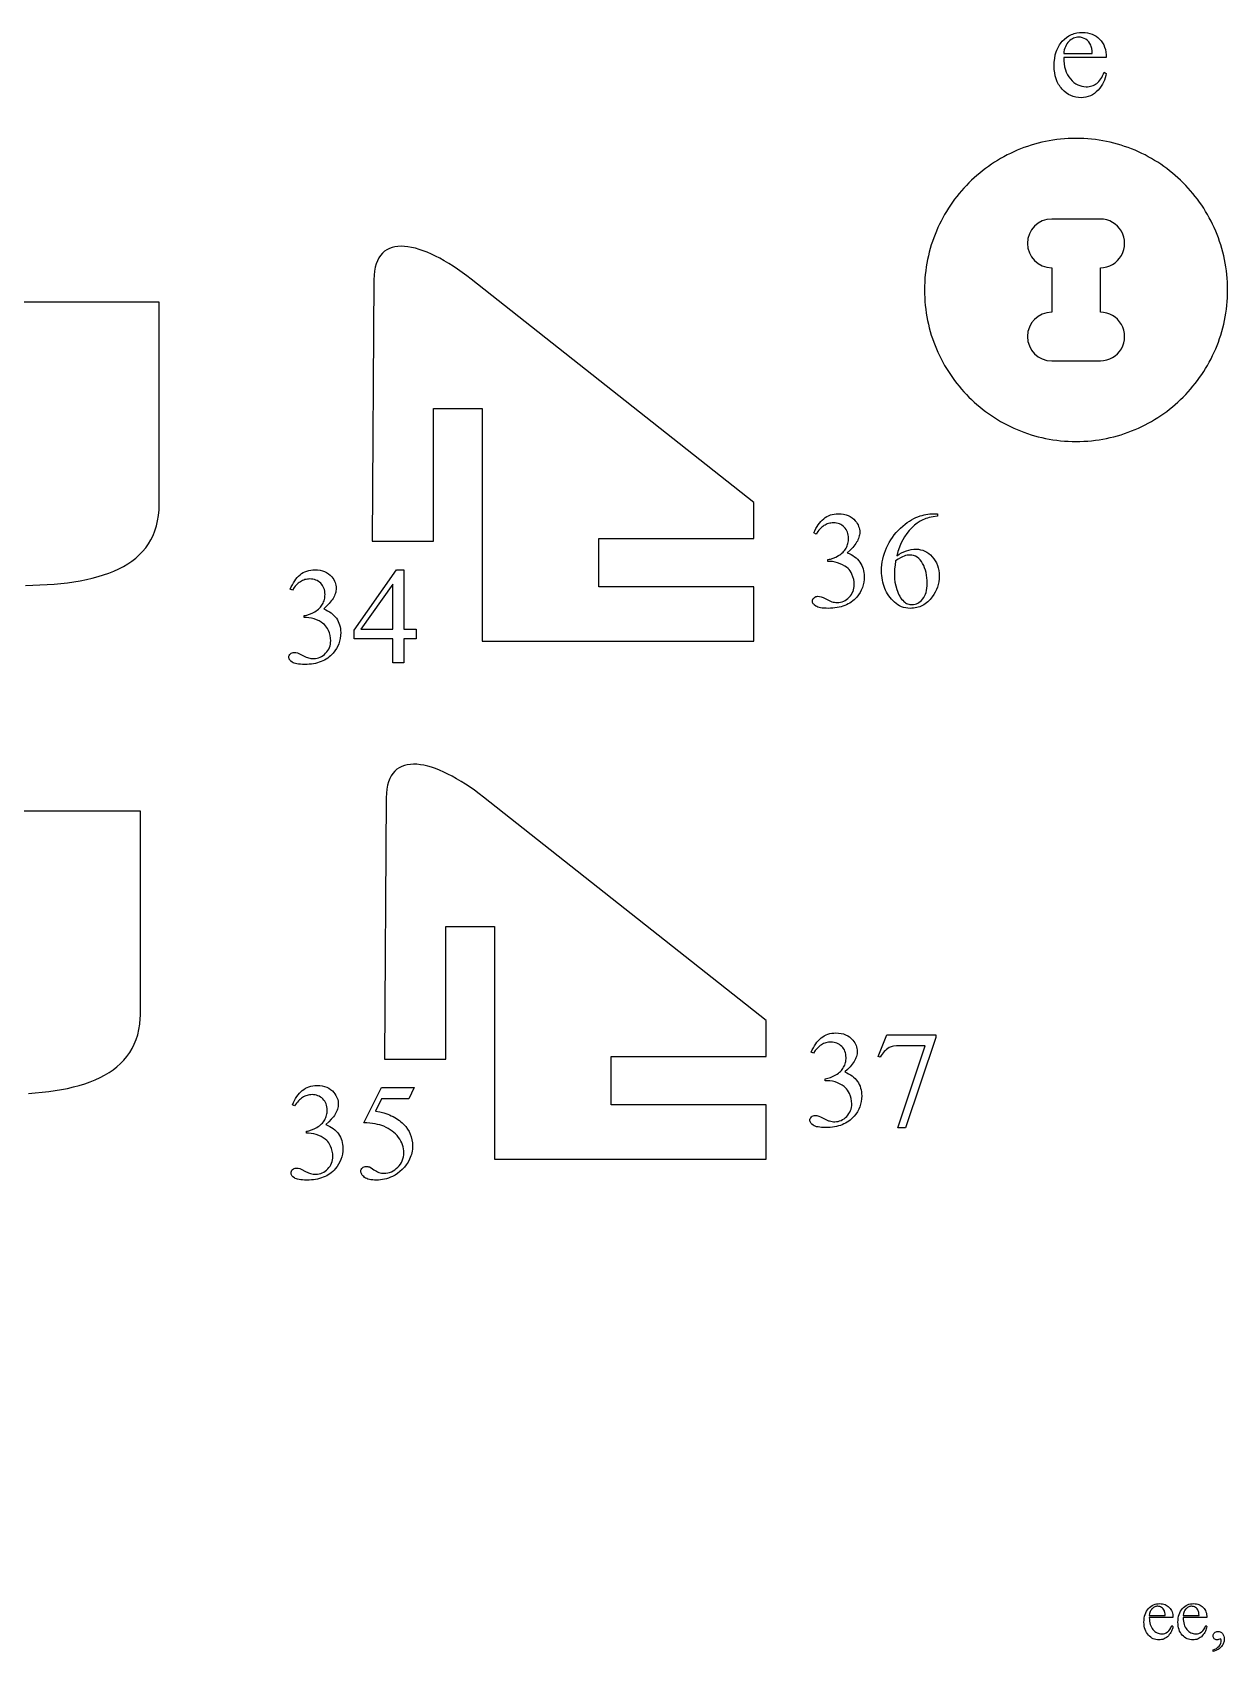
# Model space of a CAD drawing. Extents: x -27 to 581, y 232 to 579.
# Drawn here: x 291.4 to 367, y 477.1 to 579.5 of the extents above; entities that cross this region are included whole.
import ezdxf

# ---------------------------------------------------------------- set-up
doc = ezdxf.new("R2010")
doc.units = 0
doc.header["$MEASUREMENT"] = 0
doc.layers.get('0').update_dxf_attribs({"linetype": 'CONTINUOUS'})

msp = doc.modelspace()

# ---------------------------------------------------------------- linework, layer by layer
at = {"color": 5, "ltscale": 0.076801}
for p, q in [((358.940796, 567.690369), (355.868774, 567.690369)), ((355.868774, 558.730347), (358.940796, 558.730347))]:
    msp.add_line(p, q, dxfattribs=at)
at = {"color": 5, "ltscale": 0.070399}
for p, q in [((355.868774, 564.618347), (355.868774, 561.802368)), ((358.940796, 561.802368), (358.940796, 564.618347))]:
    msp.add_line(p, q, dxfattribs=at)
at = {"color": 1, "ltscale": 0.390997}
for p, q in [((299.458252, 562.433899), (283.81839, 562.43866)), ((298.273926, 530.274475), (282.634064, 530.279236))]:
    msp.add_line(p, q, dxfattribs=at)
at = {"color": 1, "ltscale": 0.318568}
msp.add_line((299.458252, 549.691162), (299.458252, 562.433899), dxfattribs=at)
at = {"color": 1, "ltscale": 0.004725}
msp.add_line((299.455444, 549.502197), (299.458252, 549.691162), dxfattribs=at)
at = {"color": 1, "ltscale": 0.008294}
msp.add_line((299.283386, 548.298828), (299.359161, 548.621826), dxfattribs=at)
at = {"color": 1, "ltscale": 0.008597}
for p, q in [((299.359161, 548.621826), (299.41391, 548.961304)), ((298.174835, 516.462341), (298.229584, 516.801819))]:
    msp.add_line(p, q, dxfattribs=at)
at = {"color": 1, "ltscale": 0.008947}
for p, q in [((299.41391, 548.961304), (299.447083, 549.317627)), ((298.229584, 516.801819), (298.262756, 517.158142))]:
    msp.add_line(p, q, dxfattribs=at)
at = {"color": 1, "ltscale": 0.004619}
msp.add_line((299.447083, 549.317627), (299.455444, 549.502197), dxfattribs=at)
at = {"color": 1, "ltscale": 0.007683}
for p, q in [((298.934265, 547.425537), (299.070435, 547.70105)), ((297.749939, 515.266113), (297.886108, 515.541626))]:
    msp.add_line(p, q, dxfattribs=at)
at = {"color": 1, "ltscale": 0.007837}
for p, q in [((299.070435, 547.70105), (299.186981, 547.992065)), ((297.886108, 515.541626), (298.002655, 515.832642))]:
    msp.add_line(p, q, dxfattribs=at)
at = {"color": 1, "ltscale": 0.008039}
for p, q in [((299.186981, 547.992065), (299.283386, 548.298828)), ((298.002655, 515.832642), (298.09903, 516.139404))]:
    msp.add_line(p, q, dxfattribs=at)
at = {"color": 1, "ltscale": 0.007553}
for p, q in [((298.202484, 546.471069), (298.412537, 546.688232)), ((297.018158, 514.311646), (297.22821, 514.528809))]:
    msp.add_line(p, q, dxfattribs=at)
at = {"color": 1, "ltscale": 0.00752}
msp.add_line((298.412537, 546.688232), (298.604858, 546.919495), dxfattribs=at)
at = {"color": 1, "ltscale": 0.007527}
for p, q in [((298.604858, 546.919495), (298.7789, 547.165161)), ((297.420502, 514.760071), (297.594574, 515.005737))]:
    msp.add_line(p, q, dxfattribs=at)
at = {"color": 1, "ltscale": 0.00758}
for p, q in [((298.7789, 547.165161), (298.934265, 547.425537)), ((297.594574, 515.005737), (297.749939, 515.266113))]:
    msp.add_line(p, q, dxfattribs=at)
at = {"color": 1, "ltscale": 0.008431}
for p, q in [((296.595612, 545.443359), (296.902313, 545.583618)), ((295.411285, 513.283936), (295.717987, 513.424194))]:
    msp.add_line(p, q, dxfattribs=at)
at = {"color": 1, "ltscale": 0.008227}
for p, q in [((296.902313, 545.583618), (297.194092, 545.73584)), ((295.717987, 513.424194), (296.009766, 513.576355))]:
    msp.add_line(p, q, dxfattribs=at)
at = {"color": 1, "ltscale": 0.00804}
for p, q in [((297.194092, 545.73584), (297.470459, 545.900269)), ((296.009766, 513.576355), (296.286133, 513.740845))]:
    msp.add_line(p, q, dxfattribs=at)
at = {"color": 1, "ltscale": 0.007876}
msp.add_line((297.470459, 545.900269), (297.730957, 546.077454), dxfattribs=at)
at = {"color": 1, "ltscale": 0.007737}
for p, q in [((297.730957, 546.077454), (297.975128, 546.267578)), ((296.546631, 513.917969), (296.790802, 514.108154))]:
    msp.add_line(p, q, dxfattribs=at)
at = {"color": 1, "ltscale": 0.007628}
for p, q in [((297.975128, 546.267578), (298.202484, 546.471069)), ((296.790802, 514.108154), (297.018158, 514.311646))]:
    msp.add_line(p, q, dxfattribs=at)
at = {"color": 1, "ltscale": 0.011652}
msp.add_line((290.999725, 544.537476), (291.465698, 544.547363), dxfattribs=at)
at = {"color": 1, "ltscale": 0.011449}
msp.add_line((291.465698, 544.547363), (291.92334, 544.56427), dxfattribs=at)
at = {"color": 1, "ltscale": 0.011239}
msp.add_line((291.92334, 544.56427), (292.372253, 544.588623), dxfattribs=at)
at = {"color": 1, "ltscale": 0.01102}
for p, q in [((292.372253, 544.588623), (292.81189, 544.620605)), ((291.187927, 512.429138), (291.627563, 512.461182))]:
    msp.add_line(p, q, dxfattribs=at)
at = {"color": 1, "ltscale": 0.010795}
msp.add_line((292.81189, 544.620605), (293.241821, 544.660767), dxfattribs=at)
at = {"color": 1, "ltscale": 0.010563}
for p, q in [((293.241821, 544.660767), (293.66153, 544.70929)), ((292.057465, 512.501282), (292.477203, 512.549805))]:
    msp.add_line(p, q, dxfattribs=at)
at = {"color": 1, "ltscale": 0.010326}
msp.add_line((293.66153, 544.70929), (294.070587, 544.766602), dxfattribs=at)
at = {"color": 1, "ltscale": 0.010086}
for p, q in [((294.070587, 544.766602), (294.468506, 544.833069)), ((292.886261, 512.607178), (293.28418, 512.673645))]:
    msp.add_line(p, q, dxfattribs=at)
at = {"color": 1, "ltscale": 0.009843}
for p, q in [((294.468506, 544.833069), (294.854828, 544.909058)), ((293.28418, 512.673645), (293.670502, 512.749573))]:
    msp.add_line(p, q, dxfattribs=at)
at = {"color": 1, "ltscale": 0.009598}
for p, q in [((294.854828, 544.909058), (295.229034, 544.994812)), ((293.670502, 512.749573), (294.044708, 512.835388))]:
    msp.add_line(p, q, dxfattribs=at)
at = {"color": 1, "ltscale": 0.009355}
msp.add_line((295.229034, 544.994812), (295.590698, 545.09082), dxfattribs=at)
at = {"color": 1, "ltscale": 0.009113}
for p, q in [((295.590698, 545.09082), (295.939331, 545.197266)), ((294.406372, 512.931335), (294.755005, 513.037842))]:
    msp.add_line(p, q, dxfattribs=at)
at = {"color": 1, "ltscale": 0.008878}
msp.add_line((295.939331, 545.197266), (296.274475, 545.314697), dxfattribs=at)
at = {"color": 1, "ltscale": 0.008649}
msp.add_line((296.274475, 545.314697), (296.595612, 545.443359), dxfattribs=at)
at = {"color": 1, "ltscale": 0.31857}
msp.add_line((298.273926, 517.531677), (298.273926, 530.274475), dxfattribs=at)
at = {"color": 1, "ltscale": 0.004621}
msp.add_line((298.262756, 517.158142), (298.271118, 517.342773), dxfattribs=at)
at = {"color": 1, "ltscale": 0.004723}
msp.add_line((298.271118, 517.342773), (298.273926, 517.531677), dxfattribs=at)
at = {"color": 1, "ltscale": 0.008293}
msp.add_line((298.09903, 516.139404), (298.174835, 516.462341), dxfattribs=at)
at = {"color": 1, "ltscale": 0.007875}
msp.add_line((296.286133, 513.740845), (296.546631, 513.917969), dxfattribs=at)
at = {"color": 1, "ltscale": 0.007519}
msp.add_line((297.22821, 514.528809), (297.420502, 514.760071), dxfattribs=at)
at = {"color": 1, "ltscale": 0.009354}
msp.add_line((294.044708, 512.835388), (294.406372, 512.931335), dxfattribs=at)
at = {"color": 1, "ltscale": 0.008877}
msp.add_line((294.755005, 513.037842), (295.090118, 513.155273), dxfattribs=at)
at = {"color": 1, "ltscale": 0.00865}
msp.add_line((295.090118, 513.155273), (295.411285, 513.283936), dxfattribs=at)
at = {"color": 1, "ltscale": 0.010794}
msp.add_line((291.627563, 512.461182), (292.057465, 512.501282), dxfattribs=at)
at = {"color": 1, "ltscale": 0.010327}
msp.add_line((292.477203, 512.549805), (292.886261, 512.607178), dxfattribs=at)
at = {"color": 18}
for points in [[(356.626038, 577.905762), (356.631683, 577.694946), (356.650726, 577.49585), (356.683167, 577.308411), (356.729034, 577.13269), (356.7883, 576.968567), (356.860992, 576.816162), (356.947083, 576.675476), (357.04657, 576.546448), (357.15509, 576.430969), (357.26825, 576.330872), (357.386047, 576.246216), (357.508514, 576.17688), (357.63562, 576.123047), (357.767365, 576.084534), (357.903748, 576.061401), (358.0448, 576.053711), (358.138824, 576.057007), (358.229706, 576.066895), (358.317474, 576.083252), (358.40213, 576.106262), (358.483673, 576.135864), (358.562103, 576.171997), (358.63739, 576.214722), (358.709564, 576.263977), (358.778778, 576.321228), (358.845093, 576.387817), (358.9086, 576.463806), (358.969208, 576.549133), (359.027008, 576.643799), (359.081909, 576.747803), (359.134003, 576.861206), (359.183197, 576.984009), (359.31488, 576.899048), (359.287262, 576.755188), (359.249054, 576.614563), (359.200195, 576.477173), (359.140717, 576.343079), (359.070648, 576.21228), (358.989929, 576.084656), (358.89859, 575.960327), (358.796661, 575.839233), (358.686005, 575.727173), (358.568604, 575.630127), (358.444427, 575.547974), (358.313477, 575.480835), (358.175751, 575.428528), (358.03125, 575.391174), (357.880005, 575.368774), (357.721954, 575.361328), (357.549896, 575.369873), (357.384125, 575.395447), (357.22467, 575.43811), (357.071533, 575.497803), (356.924683, 575.574585), (356.784119, 575.668335), (356.649902, 575.779236), (356.521973, 575.907166), (356.461517, 575.976868), (356.404968, 576.0495), (356.352356, 576.125061), (356.303589, 576.203613), (356.258759, 576.285034), (356.217804, 576.369385), (356.147614, 576.546997), (356.093048, 576.736328), (356.054047, 576.937378), (356.03064, 577.150208), (356.022858, 577.374756), (356.030853, 577.617432), (356.05484, 577.846436), (356.094818, 578.061646), (356.150818, 578.263062), (356.184814, 578.358704), (356.222778, 578.450806), (356.264771, 578.539551), (356.31076, 578.624817), (356.360748, 578.706665), (356.414734, 578.785095), (356.472717, 578.860046), (356.534698, 578.93158), (356.666748, 579.0625), (356.806976, 579.175964), (356.955322, 579.271973), (357.032593, 579.313477), (357.111877, 579.350525), (357.193207, 579.38324), (357.276581, 579.411621), (357.449432, 579.455261), (357.630463, 579.481445), (357.819672, 579.490173), (357.979553, 579.483459), (358.132141, 579.463257), (358.277435, 579.429565), (358.415405, 579.382385), (358.546112, 579.321777), (358.669495, 579.247681), (358.785583, 579.160095), (358.894348, 579.059021), (358.99292, 578.946716), (359.078339, 578.825256), (359.150604, 578.694763), (359.209747, 578.555115), (359.255737, 578.406433), (359.288605, 578.248657), (359.308319, 578.081726), (359.31488, 577.905762)], [(356.626038, 578.1521), (358.427094, 578.1521), (358.413544, 578.325195), (358.394165, 578.470703), (358.368958, 578.588623), (358.337891, 578.678833), (358.27829, 578.791382), (358.205688, 578.891235), (358.120056, 578.978333), (358.021423, 579.052673), (357.9151, 579.112122), (357.806396, 579.154602), (357.695282, 579.180054), (357.581787, 579.188599), (357.494812, 579.184326), (357.410156, 579.171448), (357.32782, 579.150024), (357.247803, 579.120117), (357.170105, 579.081543), (357.094757, 579.034485), (357.021698, 578.978821), (356.950989, 578.914612), (356.88504, 578.842773), (356.826355, 578.764221), (356.774872, 578.678955), (356.730621, 578.586975), (356.693634, 578.488342), (356.663879, 578.382935), (356.641327, 578.270874)], [(340.832489, 547.852417), (340.896118, 547.993774), (340.963776, 548.126831), (341.035492, 548.251587), (341.111267, 548.368042), (341.191071, 548.476196), (341.274933, 548.57605), (341.362854, 548.667603), (341.454803, 548.750854), (341.551666, 548.825012), (341.654297, 548.889282), (341.762726, 548.943726), (341.876923, 548.988159), (341.996887, 549.022827), (342.12262, 549.047546), (342.25415, 549.062378), (342.391449, 549.067322), (342.559479, 549.060303), (342.717438, 549.039185), (342.865326, 549.004028), (343.003113, 548.954712), (343.130829, 548.891418), (343.248413, 548.814026), (343.355957, 548.722595), (343.453369, 548.617065), (343.519104, 548.53241), (343.57605, 548.44635), (343.624207, 548.358765), (343.663635, 548.269775), (343.694305, 548.179321), (343.716217, 548.087402), (343.72934, 547.994019), (343.733734, 547.89917), (343.730652, 547.820435), (343.721405, 547.741333), (343.705963, 547.661926), (343.684357, 547.582153), (343.656586, 547.502075), (343.62262, 547.421692), (343.58252, 547.340942), (343.536224, 547.259888), (343.483734, 547.178467), (343.42511, 547.096741), (343.289307, 546.932251), (343.128815, 546.766479), (342.943634, 546.599365), (343.072327, 546.544556), (343.192932, 546.484131), (343.30545, 546.418152), (343.409851, 546.346619), (343.506134, 546.26947), (343.59436, 546.186768), (343.674469, 546.098511), (343.74649, 546.004639), (343.810181, 545.905884), (343.865417, 545.802856), (343.91214, 545.695618), (343.950378, 545.584106), (343.980103, 545.468384), (344.001343, 545.348389), (344.014099, 545.224121), (344.018341, 545.095642), (344.010895, 544.911865), (343.988617, 544.734314), (343.951447, 544.562988), (343.899384, 544.397949), (343.832489, 544.239136), (343.750732, 544.086548), (343.654083, 543.940186), (343.542572, 543.800049), (343.462891, 543.713623), (343.378845, 543.632813), (343.290466, 543.557495), (343.197723, 543.487854), (343.100647, 543.423706), (342.999207, 543.365173), (342.893433, 543.312256), (342.783295, 543.264832), (342.668823, 543.223022), (342.549988, 543.186768), (342.426819, 543.156128), (342.299316, 543.131042), (342.16745, 543.111511), (342.03125, 543.097595), (341.890686, 543.089233), (341.745758, 543.086426), (341.606079, 543.088684), (341.478027, 543.095459), (341.361572, 543.10675), (341.256744, 543.122559), (341.163513, 543.142822), (341.081909, 543.167664), (341.011932, 543.197021), (340.953552, 543.230835), (340.861572, 543.304382), (340.825439, 543.342163), (340.795868, 543.380615), (340.772858, 543.419678), (340.756439, 543.459412), (340.746582, 543.499878), (340.743286, 543.540955), (340.749542, 543.600708), (340.76825, 543.656677), (340.799438, 543.708984), (340.843109, 543.757568), (340.895538, 543.798462), (340.953033, 543.827637), (341.015564, 543.845215), (341.08313, 543.851013), (341.190369, 543.842529), (341.299744, 543.817017), (341.417633, 543.7677), (341.626831, 543.661987), (341.842407, 543.555298), (341.920715, 543.522217), (341.979401, 543.502686), (342.059296, 543.4823), (342.141876, 543.467651), (342.227112, 543.458923), (342.314972, 543.455994), (342.421539, 543.461243), (342.524567, 543.476929), (342.624115, 543.503174), (342.720093, 543.539856), (342.812592, 543.587036), (342.901581, 543.644775), (342.98703, 543.712891), (343.06897, 543.791565), (343.144135, 543.87738), (343.209259, 543.967041), (343.264374, 544.060547), (343.309479, 544.157959), (343.344574, 544.259155), (343.369629, 544.364197), (343.384644, 544.473145), (343.389679, 544.585876), (343.380371, 544.752625), (343.352509, 544.917236), (343.30603, 545.079712), (343.240997, 545.240051), (343.184448, 545.351807), (343.125244, 545.449219), (343.063385, 545.532349), (342.998871, 545.601135), (342.899048, 545.684082), (342.782227, 545.763062), (342.648438, 545.838074), (342.49762, 545.909058), (342.337555, 545.969482), (342.175873, 546.012634), (342.012573, 546.038513), (341.847717, 546.047119), (341.711792, 546.047119), (341.711792, 546.174561), (341.795715, 546.187622), (341.8797, 546.205627), (342.047882, 546.256348), (342.216339, 546.32666), (342.385071, 546.416687), (342.466614, 546.467896), (342.542358, 546.521545), (342.612366, 546.577759), (342.676575, 546.636536), (342.735016, 546.697754), (342.787659, 546.761536), (342.834564, 546.827881), (342.875671, 546.896667), (342.91153, 546.967651), (342.942596, 547.040283), (342.968872, 547.114746), (342.990387, 547.190857), (343.007111, 547.268677), (343.019043, 547.348267), (343.026215, 547.429565), (343.028595, 547.512634), (343.024323, 547.619385), (343.011475, 547.720886), (342.990082, 547.817139), (342.960114, 547.908203), (342.92157, 547.993958), (342.874481, 548.074524), (342.818848, 548.149841), (342.754608, 548.219849), (342.684021, 548.283081), (342.609253, 548.337891), (342.530304, 548.384277), (342.447174, 548.42218), (342.359863, 548.45166), (342.268372, 548.472778), (342.172699, 548.485413), (342.072845, 548.489624), (341.991394, 548.486877), (341.911621, 548.478577), (341.833557, 548.464844), (341.757172, 548.445557), (341.682495, 548.420776), (341.609497, 548.390442), (341.538208, 548.354614), (341.468597, 548.313354), (341.400696, 548.266479), (341.334473, 548.214172), (341.269928, 548.156311), (341.207092, 548.092957), (341.145966, 548.024109), (341.086487, 547.949707), (340.972687, 547.784485)], [(348.639923, 549.067322), (348.639923, 548.910156), (348.372467, 548.875488), (348.130737, 548.826782), (348.019531, 548.797119), (347.914764, 548.763977), (347.816437, 548.727295), (347.724518, 548.687134), (347.635986, 548.642456), (347.547729, 548.592224), (347.371979, 548.475281), (347.197266, 548.336304), (347.023651, 548.175293), (346.857971, 547.998291), (346.707184, 547.811523), (346.571259, 547.61499), (346.450195, 547.408569), (346.341217, 547.187256), (346.241516, 546.946045), (346.151123, 546.684937), (346.070007, 546.403931), (346.222992, 546.502502), (346.376129, 546.587952), (346.529388, 546.660217), (346.68277, 546.71936), (346.836273, 546.76532), (346.989929, 546.798218), (347.143707, 546.817871), (347.297638, 546.824463), (347.44278, 546.817017), (347.583038, 546.794739), (347.718353, 546.757568), (347.848785, 546.705566), (347.974274, 546.638672), (348.094879, 546.556885), (348.210571, 546.460205), (348.32135, 546.348755), (348.422882, 546.225525), (348.510895, 546.093872), (348.585358, 545.953674), (348.646301, 545.804993), (348.693695, 545.647827), (348.727539, 545.482178), (348.747864, 545.307983), (348.754608, 545.125366), (348.747772, 544.946838), (348.727264, 544.772278), (348.693085, 544.601685), (348.645233, 544.43512), (348.58371, 544.272461), (348.508514, 544.113892), (348.419647, 543.959229), (348.317108, 543.808533), (348.249939, 543.721069), (348.180115, 543.639282), (348.107635, 543.56311), (348.032501, 543.492615), (347.954712, 543.427734), (347.874268, 543.36853), (347.791168, 543.314941), (347.705414, 543.266968), (347.617004, 543.224609), (347.52594, 543.187988), (347.43222, 543.156982), (347.335846, 543.131592), (347.236847, 543.111816), (347.135162, 543.097717), (347.030823, 543.089233), (346.923828, 543.086426), (346.778992, 543.092529), (346.63974, 543.11084), (346.506073, 543.141357), (346.377991, 543.184143), (346.255463, 543.239075), (346.138519, 543.306274), (346.02713, 543.38562), (345.921356, 543.477234), (345.823608, 543.574036), (345.732178, 543.674316), (345.647064, 543.778198), (345.568237, 543.885559), (345.495728, 543.996399), (345.429535, 544.11084), (345.369629, 544.228699), (345.31604, 544.350159), (345.268738, 544.475098), (345.227753, 544.603516), (345.193085, 544.735535), (345.164703, 544.871033), (345.142639, 545.01001), (345.126862, 545.152588), (345.117432, 545.298645), (345.114258, 545.448181), (345.11911, 545.640259), (345.133636, 545.829956), (345.157867, 546.017273), (345.191803, 546.202148), (345.235382, 546.384705), (345.288696, 546.564819), (345.351685, 546.742554), (345.424347, 546.917908), (345.506012, 547.0896), (345.595978, 547.256409), (345.694244, 547.418335), (345.800812, 547.575256), (345.91568, 547.727295), (346.038818, 547.874512), (346.170258, 548.016724), (346.310028, 548.154053), (346.453156, 548.283386), (346.594757, 548.401733), (346.734833, 548.509033), (346.873383, 548.605347), (347.010406, 548.690674), (347.145905, 548.764893), (347.279877, 548.828186), (347.412323, 548.880371), (347.542877, 548.924194), (347.671173, 548.962158), (347.797211, 548.994324), (347.92099, 549.020569), (348.042511, 549.041016), (348.161774, 549.055664), (348.278809, 549.064392), (348.393555, 549.067322)], [(307.742371, 544.307129), (307.805969, 544.448486), (307.873657, 544.581482), (307.945374, 544.706238), (308.021118, 544.822693), (308.100952, 544.930847), (308.184784, 545.030701), (308.272705, 545.122253), (308.364655, 545.205505), (308.461548, 545.279663), (308.564178, 545.343994), (308.672607, 545.398376), (308.786804, 545.442871), (308.906769, 545.477478), (309.032501, 545.502197), (309.164001, 545.517029), (309.3013, 545.521973), (309.46936, 545.514954), (309.627319, 545.493835), (309.775208, 545.458679), (309.912994, 545.409424), (310.04068, 545.346069), (310.158295, 545.268677), (310.265808, 545.177246), (310.363251, 545.071716), (310.428955, 544.987061), (310.485901, 544.901001), (310.534088, 544.813477), (310.573517, 544.724487), (310.604187, 544.633972), (310.626068, 544.542053), (310.639221, 544.448669), (310.643616, 544.353821), (310.640503, 544.275085), (310.631256, 544.196045), (310.615814, 544.116577), (310.594238, 544.036865), (310.566437, 543.956787), (310.532501, 543.876343), (310.492371, 543.795654), (310.446075, 543.714539), (310.393616, 543.633179), (310.334961, 543.551392), (310.199188, 543.386963), (310.038696, 543.22113), (309.853516, 543.054016), (309.982208, 542.999207), (310.102814, 542.938782), (310.215302, 542.872803), (310.319702, 542.80127), (310.416016, 542.724121), (310.504211, 542.641479), (310.58432, 542.553162), (310.656342, 542.459351), (310.720062, 542.360596), (310.775299, 542.257568), (310.822021, 542.150269), (310.860229, 542.038818), (310.889984, 541.923035), (310.911224, 541.80304), (310.92395, 541.678772), (310.928192, 541.550293), (310.920776, 541.366516), (310.898468, 541.188965), (310.861298, 541.0177), (310.809265, 540.8526), (310.742371, 540.693787), (310.660583, 540.541199), (310.563965, 540.394836), (310.452454, 540.254761), (310.372772, 540.168335), (310.288727, 540.087463), (310.200317, 540.012207), (310.107574, 539.942505), (310.010498, 539.878418), (309.909058, 539.819824), (309.803284, 539.766907), (309.693176, 539.719482), (309.578674, 539.677673), (309.459869, 539.641479), (309.3367, 539.610779), (309.209167, 539.585693), (309.077301, 539.566162), (308.941101, 539.552246), (308.800537, 539.543884), (308.65564, 539.541077), (308.515961, 539.543335), (308.387909, 539.55011), (308.271454, 539.561401), (308.166626, 539.577209), (308.073395, 539.597534), (307.991791, 539.622314), (307.921814, 539.651672), (307.863434, 539.685547), (307.771423, 539.759033), (307.735291, 539.796814), (307.705719, 539.835266), (307.682739, 539.874329), (307.66629, 539.914124), (307.656433, 539.954529), (307.653168, 539.995605), (307.659393, 540.055359), (307.678131, 540.111328), (307.70932, 540.163696), (307.752991, 540.21228), (307.80542, 540.253113), (307.862885, 540.282349), (307.925415, 540.299866), (307.992981, 540.305664), (308.10025, 540.29718), (308.209625, 540.271729), (308.327484, 540.222351), (308.536713, 540.116699), (308.752289, 540.009949), (308.830597, 539.976929), (308.889282, 539.957397), (308.969177, 539.936951), (309.051758, 539.922363), (309.136963, 539.913574), (309.224854, 539.910645), (309.33139, 539.915894), (309.434448, 539.931641), (309.533966, 539.957825), (309.629974, 539.994568), (309.722473, 540.041748), (309.811432, 540.099426), (309.896881, 540.167603), (309.978821, 540.246216), (310.053986, 540.332031), (310.119141, 540.421753), (310.174255, 540.515259), (310.21936, 540.61261), (310.254425, 540.713806), (310.27948, 540.818848), (310.294525, 540.927795), (310.29953, 541.040527), (310.290253, 541.207275), (310.26236, 541.371887), (310.215912, 541.534363), (310.150848, 541.694702), (310.094299, 541.806519), (310.035095, 541.903931), (309.973236, 541.987061), (309.908722, 542.055786), (309.808899, 542.138733), (309.692108, 542.217712), (309.558289, 542.292725), (309.407501, 542.36377), (309.247406, 542.424133), (309.085724, 542.467285), (308.922455, 542.493164), (308.757599, 542.501831), (308.621643, 542.501831), (308.621643, 542.629272), (308.705597, 542.642334), (308.789581, 542.660278), (308.957764, 542.710999), (309.126221, 542.781372), (309.294922, 542.871338), (309.376465, 542.922546), (309.45224, 542.976196), (309.522217, 543.032471), (309.586426, 543.091187), (309.644867, 543.152466), (309.69754, 543.216248), (309.744446, 543.282532), (309.785553, 543.351379), (309.821381, 543.422302), (309.852448, 543.494995), (309.878723, 543.569397), (309.900238, 543.645508), (309.916962, 543.723389), (309.928925, 543.802979), (309.936096, 543.884277), (309.938477, 543.967285), (309.934204, 544.074036), (309.921356, 544.175537), (309.899933, 544.271851), (309.869965, 544.362854), (309.831451, 544.448669), (309.784363, 544.529175), (309.728699, 544.604492), (309.66449, 544.674561), (309.593903, 544.737793), (309.519135, 544.792542), (309.440186, 544.838928), (309.357056, 544.876831), (309.269745, 544.906372), (309.178253, 544.927429), (309.082581, 544.940063), (308.982727, 544.944275), (308.901276, 544.941528), (308.821503, 544.933228), (308.743439, 544.919495), (308.667053, 544.900208), (308.592377, 544.875427), (308.519379, 544.845093), (308.44809, 544.809326), (308.378479, 544.768005), (308.310547, 544.721191), (308.244324, 544.668823), (308.17981, 544.610962), (308.116974, 544.547607), (308.055817, 544.47876), (307.996368, 544.404419), (307.882538, 544.239136)], [(315.698486, 541.766968), (315.698486, 541.163757), (314.925385, 541.163757), (314.925385, 539.643066), (314.224487, 539.643066), (314.224487, 541.163757), (311.786255, 541.163757), (311.786255, 541.707458), (314.45813, 545.521973), (314.925385, 545.521973), (314.925385, 541.766968)], [(345.997803, 546.093872), (345.964355, 545.820923), (345.94046, 545.575623), (345.926117, 545.35791), (345.921356, 545.167847), (345.930756, 544.959595), (345.959045, 544.742554), (346.006165, 544.516724), (346.072144, 544.282166), (346.112122, 544.165771), (346.156708, 544.055603), (346.205841, 543.951538), (346.259583, 543.853699), (346.317871, 543.761963), (346.380768, 543.676453), (346.448242, 543.597107), (346.520294, 543.523926), (346.575897, 543.477173), (346.63443, 543.436584), (346.695892, 543.402283), (346.760284, 543.374207), (346.827576, 543.352356), (346.897797, 543.336792), (346.970947, 543.327393), (347.046997, 543.32428), (347.138184, 543.329712), (347.226868, 543.346069), (347.313141, 543.373291), (347.396912, 543.411377), (347.478271, 543.460327), (347.557129, 543.520264), (347.633575, 543.591003), (347.70755, 543.672607), (347.775726, 543.764343), (347.834839, 543.865356), (347.884857, 543.975708), (347.925781, 544.095276), (347.957581, 544.224182), (347.980316, 544.362366), (347.993958, 544.509827), (347.998505, 544.666626), (347.993988, 544.845154), (347.980469, 545.017578), (347.957886, 545.183899), (347.9263, 545.344116), (347.885681, 545.49823), (347.836029, 545.64624), (347.777374, 545.788147), (347.709656, 545.92395), (347.633667, 546.048401), (347.55011, 546.15625), (347.458984, 546.247498), (347.360291, 546.322144), (347.254028, 546.380249), (347.140198, 546.421753), (347.018799, 546.446655), (346.889832, 546.454956), (346.807678, 546.450684), (346.722595, 546.437927), (346.634583, 546.416687), (346.54364, 546.386963), (346.440247, 546.34314), (346.314789, 546.279663), (346.167328, 546.196594)], [(314.224487, 541.766968), (314.224487, 544.625732), (312.202545, 541.766968)], [(340.67276, 515.036316), (340.736389, 515.177612), (340.804047, 515.310669), (340.875763, 515.435425), (340.951508, 515.55188), (341.031342, 515.660034), (341.115204, 515.759888), (341.203094, 515.85144), (341.295044, 515.934692), (341.391937, 516.008911), (341.494568, 516.073181), (341.602997, 516.127563), (341.717194, 516.172058), (341.837158, 516.206665), (341.962891, 516.231384), (342.094391, 516.246216), (342.231689, 516.25116), (342.39975, 516.244141), (342.557709, 516.223022), (342.705597, 516.187866), (342.843384, 516.138611), (342.971069, 516.075317), (343.088684, 515.997925), (343.196198, 515.906433), (343.29364, 515.800903), (343.359344, 515.716309), (343.41629, 515.630188), (343.464478, 515.542664), (343.503906, 515.453674), (343.534576, 515.363159), (343.556488, 515.27124), (343.569611, 515.177856), (343.574005, 515.083008), (343.570923, 515.004272), (343.561646, 514.925171), (343.546234, 514.845764), (343.524628, 514.766052), (343.496826, 514.685974), (343.462891, 514.60553), (343.42276, 514.52478), (343.376465, 514.443726), (343.324005, 514.362305), (343.265381, 514.280579), (343.129578, 514.11615), (342.969086, 513.950317), (342.783905, 513.783203), (342.912598, 513.728394), (343.033203, 513.667969), (343.145691, 513.60199), (343.250092, 513.530457), (343.346405, 513.453369), (343.434601, 513.370667), (343.51474, 513.282349), (343.586731, 513.188538), (343.650452, 513.089722), (343.705688, 512.986755), (343.752411, 512.879517), (343.790619, 512.768005), (343.820374, 512.652222), (343.841614, 512.532227), (343.85434, 512.407959), (343.858612, 512.27948), (343.851166, 512.095703), (343.828857, 511.918152), (343.791687, 511.746857), (343.739655, 511.581787), (343.67276, 511.422974), (343.590973, 511.270386), (343.494354, 511.124023), (343.382843, 510.983917), (343.303162, 510.897491), (343.219116, 510.81665), (343.130707, 510.741394), (343.037964, 510.671692), (342.940887, 510.607605), (342.839447, 510.549042), (342.733673, 510.496094), (342.623566, 510.4487), (342.509094, 510.40686), (342.390259, 510.370636), (342.26709, 510.339966), (342.139557, 510.31488), (342.007721, 510.29538), (341.87149, 510.281433), (341.730927, 510.273071), (341.586029, 510.270294), (341.44635, 510.272552), (341.318298, 510.279297), (341.201843, 510.290588), (341.097015, 510.306396), (341.003784, 510.326721), (340.92218, 510.351532), (340.852203, 510.380859), (340.793823, 510.414703), (340.701843, 510.488251), (340.66568, 510.526001), (340.636108, 510.564453), (340.613129, 510.603546), (340.59671, 510.643311), (340.586853, 510.683716), (340.583557, 510.724792), (340.589783, 510.784546), (340.608521, 510.840546), (340.639709, 510.892853), (340.68338, 510.941437), (340.735809, 510.98233), (340.793274, 511.011536), (340.855804, 511.029053), (340.92337, 511.034882), (341.03064, 511.026398), (341.140015, 511.000916), (341.257904, 510.951538), (341.467102, 510.845856), (341.682678, 510.739136), (341.760986, 510.706085), (341.819672, 510.686584), (341.899567, 510.666138), (341.982147, 510.65152), (342.067352, 510.642761), (342.155243, 510.639832), (342.26181, 510.645081), (342.364838, 510.660828), (342.464355, 510.687042), (342.560364, 510.723755), (342.652863, 510.770935), (342.741821, 510.828613), (342.827271, 510.896759), (342.90921, 510.975403), (342.984375, 511.061249), (343.04953, 511.150909), (343.104645, 511.244415), (343.14975, 511.341797), (343.184814, 511.442993), (343.209869, 511.548065), (343.224915, 511.656982), (343.229919, 511.769745), (343.220642, 511.936462), (343.192749, 512.101074), (343.146301, 512.26355), (343.081268, 512.423889), (343.024719, 512.535706), (342.965515, 512.633118), (342.903656, 512.716187), (342.839142, 512.784973), (342.739319, 512.86792), (342.622498, 512.946899), (342.488678, 513.021912), (342.337891, 513.092957), (342.177795, 513.15332), (342.016113, 513.196472), (341.852844, 513.222351), (341.687988, 513.231018), (341.552063, 513.231018), (341.552063, 513.358398), (341.635986, 513.371521), (341.719971, 513.389465), (341.888153, 513.440186), (342.05661, 513.510559), (342.225311, 513.600586), (342.306854, 513.651733), (342.382629, 513.705444), (342.452606, 513.761658), (342.516815, 513.820374), (342.575256, 513.881653), (342.62793, 513.945435), (342.674835, 514.011719), (342.715942, 514.080566), (342.75177, 514.151489), (342.782837, 514.224182), (342.809143, 514.298584), (342.830627, 514.374695), (342.847351, 514.452576), (342.859314, 514.532166), (342.866486, 514.613464), (342.868866, 514.696472), (342.864594, 514.803223), (342.851746, 514.904785), (342.830322, 515.001038), (342.800354, 515.092041), (342.761841, 515.177856), (342.714752, 515.258362), (342.659088, 515.333679), (342.594879, 515.403748), (342.524292, 515.46698), (342.449524, 515.521729), (342.370575, 515.568115), (342.287445, 515.606018), (342.200134, 515.635559), (342.108643, 515.656616), (342.01297, 515.66925), (341.913116, 515.673462), (341.831665, 515.670715), (341.751892, 515.662476), (341.673828, 515.648682), (341.597443, 515.629395), (341.522766, 515.604614), (341.449768, 515.574341), (341.378479, 515.538513), (341.308868, 515.497192), (341.240936, 515.450378), (341.174713, 515.39801), (341.110199, 515.34021), (341.047363, 515.276855), (340.986206, 515.208008), (340.926758, 515.133606), (340.812927, 514.968323)], [(345.45578, 516.132202), (348.543915, 516.132202), (348.543915, 515.970825), (346.623901, 510.253296), (346.148163, 510.253296), (347.8685, 515.439819), (346.284088, 515.439819), (346.06134, 515.432678), (345.873108, 515.411194), (345.791931, 515.39502), (345.719391, 515.375305), (345.655487, 515.352051), (345.600189, 515.325134), (345.513184, 515.27301), (345.430542, 515.214172), (345.352295, 515.148743), (345.278412, 515.07666), (345.208923, 514.997925), (345.143829, 514.912598), (345.083099, 514.820618), (345.026733, 514.721985), (344.903564, 514.768677)], [(307.878296, 511.713135), (307.941925, 511.854492), (308.009583, 511.987518), (308.081299, 512.112244), (308.157043, 512.228699), (308.236877, 512.336853), (308.32074, 512.436707), (308.40863, 512.528259), (308.50061, 512.611572), (308.597473, 512.68573), (308.700104, 512.75), (308.808533, 512.804382), (308.922729, 512.848877), (309.042694, 512.883484), (309.168427, 512.908203), (309.299957, 512.923096), (309.437225, 512.927979), (309.605286, 512.920959), (309.763245, 512.899841), (309.911133, 512.864685), (310.04892, 512.81543), (310.176605, 512.752136), (310.29422, 512.674744), (310.401733, 512.583252), (310.499176, 512.477722), (310.56488, 512.393127), (310.621826, 512.307007), (310.670013, 512.219482), (310.709442, 512.130493), (310.740112, 512.040039), (310.762024, 511.94809), (310.775146, 511.854706), (310.779541, 511.759857), (310.776459, 511.681122), (310.767181, 511.602051), (310.75177, 511.522614), (310.730164, 511.442871), (310.702362, 511.362793), (310.668427, 511.282379), (310.628296, 511.20166), (310.582001, 511.120575), (310.529541, 511.039185), (310.470917, 510.957428), (310.335114, 510.792969), (310.174622, 510.627167), (309.989441, 510.460052), (310.118134, 510.405212), (310.238739, 510.344818), (310.351227, 510.278839), (310.455627, 510.207306), (310.551941, 510.130188), (310.640167, 510.047485), (310.720276, 509.959198), (310.792267, 509.865356), (310.855988, 509.766602), (310.911224, 509.663574), (310.957947, 509.556335), (310.996185, 509.444824), (311.025909, 509.329071), (311.04715, 509.209076), (311.059875, 509.084839), (311.064148, 508.956329), (311.056702, 508.772552), (311.034393, 508.595001), (310.997223, 508.423706), (310.94519, 508.258636), (310.878296, 508.099792), (310.796539, 507.947205), (310.69989, 507.800873), (310.588379, 507.660767), (310.508698, 507.574341), (310.424652, 507.4935), (310.336243, 507.418213), (310.24353, 507.348541), (310.146423, 507.284424), (310.044983, 507.225891), (309.939209, 507.172913), (309.829102, 507.125549), (309.71463, 507.08371), (309.595795, 507.047485), (309.472626, 507.016815), (309.345123, 506.99173), (309.213257, 506.972229), (309.077026, 506.958282), (308.936462, 506.949921), (308.791565, 506.947113), (308.651886, 506.949371), (308.523834, 506.956146), (308.407379, 506.967438), (308.302551, 506.983215), (308.20932, 507.00354), (308.127716, 507.028381), (308.057739, 507.057709), (307.999359, 507.091553), (307.907379, 507.1651), (307.871216, 507.20285), (307.841644, 507.241272), (307.818665, 507.280365), (307.802246, 507.320129), (307.792389, 507.360535), (307.789093, 507.401642), (307.795319, 507.461365), (307.814056, 507.517395), (307.845245, 507.569702), (307.888916, 507.618286), (307.941345, 507.659149), (307.99884, 507.688354), (308.06134, 507.705872), (308.128906, 507.711731), (308.236176, 507.703247), (308.345551, 507.677734), (308.46344, 507.628357), (308.672638, 507.522705), (308.888214, 507.415955), (308.966522, 507.382935), (309.025208, 507.363403), (309.105103, 507.342957), (309.187683, 507.328369), (309.272888, 507.319611), (309.360779, 507.316681), (309.467346, 507.32193), (309.570374, 507.337646), (309.669891, 507.363861), (309.7659, 507.400574), (309.858398, 507.447754), (309.947357, 507.505432), (310.032806, 507.573608), (310.114746, 507.652252), (310.189911, 507.738068), (310.255066, 507.827759), (310.310181, 507.921265), (310.355286, 508.018616), (310.39035, 508.119843), (310.415405, 508.224915), (310.43045, 508.333832), (310.435455, 508.446594), (310.426178, 508.613312), (310.398285, 508.777924), (310.351837, 508.940399), (310.286804, 509.100769), (310.230255, 509.212524), (310.171051, 509.309967), (310.109192, 509.393066), (310.044678, 509.461823), (309.944855, 509.544769), (309.828033, 509.623779), (309.694214, 509.698761), (309.543427, 509.769775), (309.383331, 509.83017), (309.221649, 509.873322), (309.05838, 509.8992), (308.893524, 509.907837), (308.757599, 509.907837), (308.757599, 510.035278), (308.841522, 510.04834), (308.925507, 510.066345), (309.093689, 510.117035), (309.262146, 510.187378), (309.430847, 510.277405), (309.51239, 510.328552), (309.588165, 510.382263), (309.658142, 510.438477), (309.722351, 510.497223), (309.780792, 510.558472), (309.833466, 510.622253), (309.880371, 510.688568), (309.921478, 510.757385), (309.957306, 510.828339), (309.988373, 510.901001), (310.014679, 510.975403), (310.036163, 511.051544), (310.052887, 511.129395), (310.06485, 511.208984), (310.072021, 511.290283), (310.074402, 511.373322), (310.070129, 511.480072), (310.057281, 511.581604), (310.035858, 511.677856), (310.00589, 511.76889), (309.967377, 511.854675), (309.920288, 511.935211), (309.864624, 512.010498), (309.800415, 512.080566), (309.729828, 512.143799), (309.65506, 512.198608), (309.576111, 512.244934), (309.492981, 512.282898), (309.40567, 512.312378), (309.314178, 512.333435), (309.218506, 512.346069), (309.118652, 512.350342), (309.037201, 512.347534), (308.957428, 512.339294), (308.879364, 512.3255), (308.802979, 512.306213), (308.728302, 512.281433), (308.655304, 512.25116), (308.584015, 512.215332), (308.514404, 512.174011), (308.446472, 512.127197), (308.380249, 512.07489), (308.315735, 512.017029), (308.252899, 511.953674), (308.191742, 511.884827), (308.132294, 511.810425), (308.018463, 511.645172)], [(315.562531, 512.809082), (315.231201, 512.086914), (313.498108, 512.086914), (313.120056, 511.313843), (313.394165, 511.264526), (313.653687, 511.199432), (313.777985, 511.16095), (313.89859, 511.11853), (314.015594, 511.072144), (314.128906, 511.02182), (314.238586, 510.967529), (314.344635, 510.909302), (314.446991, 510.847137), (314.545715, 510.781006), (314.640808, 510.710938), (314.732239, 510.636932), (314.820007, 510.55896), (314.904144, 510.477051), (315.03656, 510.329407), (315.151306, 510.175446), (315.248413, 510.015076), (315.32785, 509.848358), (315.389648, 509.675262), (315.433777, 509.495789), (315.460266, 509.309967), (315.469086, 509.117737), (315.466217, 509.005188), (315.45755, 508.894745), (315.443115, 508.786407), (315.422882, 508.680237), (315.396912, 508.576141), (315.365143, 508.474213), (315.327606, 508.37439), (315.284302, 508.276672), (315.185944, 508.090576), (315.075653, 507.918823), (314.953369, 507.761383), (314.819183, 507.618286), (314.675018, 507.488983), (314.522888, 507.372955), (314.362793, 507.270203), (314.194763, 507.180756), (314.072235, 507.125977), (313.948914, 507.078552), (313.824799, 507.038391), (313.69989, 507.005524), (313.574188, 506.97998), (313.447662, 506.961731), (313.320374, 506.950775), (313.192291, 506.947113), (313.067139, 506.94989), (312.950806, 506.95813), (312.843323, 506.971924), (312.744659, 506.991211), (312.654846, 507.015991), (312.573822, 507.046265), (312.501648, 507.082092), (312.438293, 507.123413), (312.383026, 507.16803), (312.335144, 507.213806), (312.294647, 507.260681), (312.261475, 507.308716), (312.235687, 507.357849), (312.217285, 507.408142), (312.206238, 507.459534), (312.202545, 507.512085), (312.208649, 507.569824), (312.226959, 507.624115), (312.257507, 507.674957), (312.300232, 507.722351), (312.352264, 507.762299), (312.410675, 507.790833), (312.475464, 507.807983), (312.5466, 507.81366), (312.650146, 507.805176), (312.696747, 507.794556), (312.739899, 507.779694), (312.851929, 507.719177), (313.022369, 507.60553), (313.102142, 507.553772), (313.18219, 507.508911), (313.262512, 507.470947), (313.343079, 507.43988), (313.42392, 507.41571), (313.505005, 507.398438), (313.586395, 507.388092), (313.66803, 507.384644), (313.790375, 507.390503), (313.908966, 507.408142), (314.023743, 507.4375), (314.134766, 507.478638), (314.241974, 507.531494), (314.345428, 507.5961), (314.445068, 507.672485), (314.540955, 507.760559), (314.629059, 507.857117), (314.705414, 507.958771), (314.77002, 508.065521), (314.822906, 508.177399), (314.864014, 508.294373), (314.893372, 508.416443), (314.911011, 508.543671), (314.91687, 508.675964), (314.911621, 508.805481), (314.895905, 508.932831), (314.86969, 509.057983), (314.832977, 509.180939), (314.785797, 509.301697), (314.728119, 509.420258), (314.659943, 509.536652), (314.581299, 509.650848), (314.493439, 509.760712), (314.397583, 509.864166), (314.293793, 509.961151), (314.182007, 510.051727), (314.062286, 510.135864), (313.93457, 510.213531), (313.79892, 510.28479), (313.655273, 510.349609), (313.534302, 510.394867), (313.402802, 510.435089), (313.260834, 510.470276), (313.108368, 510.500397), (312.945435, 510.525482), (312.772003, 510.545532), (312.588104, 510.560547), (312.393707, 510.570496), (313.498108, 512.809082)], [(362.03418, 479.300232), (362.037323, 479.183136), (362.047913, 479.07251), (362.065918, 478.968384), (362.0914, 478.870728), (362.124329, 478.779602), (362.164703, 478.694946), (362.212524, 478.61676), (362.267822, 478.545074), (362.328094, 478.480927), (362.390961, 478.425323), (362.456421, 478.378265), (362.524445, 478.339783), (362.595062, 478.309814), (362.668243, 478.288452), (362.744019, 478.275604), (362.822388, 478.271332), (362.92511, 478.278625), (363.020905, 478.300537), (363.109772, 478.337036), (363.191711, 478.388153), (363.230133, 478.419952), (363.266998, 478.45697), (363.335938, 478.54657), (363.39856, 478.656952), (363.454834, 478.788147), (363.527985, 478.740967), (363.512634, 478.661011), (363.491394, 478.582916), (363.464264, 478.506592), (363.431244, 478.432098), (363.392303, 478.359406), (363.347443, 478.288513), (363.296722, 478.219421), (363.240082, 478.152161), (363.178619, 478.089935), (363.113373, 478.036011), (363.044403, 477.990387), (362.971649, 477.953033), (362.895142, 477.924011), (362.81485, 477.903259), (362.730835, 477.890808), (362.643036, 477.886658), (362.547424, 477.891418), (362.455353, 477.90564), (362.36676, 477.929321), (362.281677, 477.962494), (362.200104, 478.005127), (362.122009, 478.057251), (362.047424, 478.118835), (361.976379, 478.189911), (361.911377, 478.268982), (361.855042, 478.354584), (361.807404, 478.446716), (361.768402, 478.54538), (361.738068, 478.650574), (361.7164, 478.762268), (361.7034, 478.880493), (361.699066, 479.005249), (361.703522, 479.140076), (361.716858, 479.267273), (361.739075, 479.386841), (361.770172, 479.498779), (361.81015, 479.603058), (361.859039, 479.699707), (361.916809, 479.788757), (361.983459, 479.870148), (362.056793, 479.942871), (362.134705, 480.00592), (362.217133, 480.059265), (362.304108, 480.102905), (362.395599, 480.136841), (362.491638, 480.161072), (362.592194, 480.175629), (362.697296, 480.180481), (362.786133, 480.176727), (362.870911, 480.165497), (362.95163, 480.14679), (363.02829, 480.120605), (363.100891, 480.086914), (363.169434, 480.045746), (363.233917, 479.99707), (363.294373, 479.940948), (363.349121, 479.87854), (363.396576, 479.811096), (363.436737, 479.738586), (363.469574, 479.661011), (363.495148, 479.5784), (363.513397, 479.490723), (363.524323, 479.39801), (363.527985, 479.300232)], [(362.03418, 479.437103), (363.03476, 479.437103), (363.027252, 479.533264), (363.016479, 479.614105), (363.002472, 479.679596), (362.985229, 479.729736), (362.952087, 479.792267), (362.911774, 479.847717), (362.864197, 479.896118), (362.809418, 479.937408), (362.750336, 479.970459), (362.689941, 479.994049), (362.628204, 480.008209), (362.565155, 480.012939), (362.516846, 480.010559), (362.469788, 480.003418), (362.424072, 479.991516), (362.379608, 479.974884), (362.294586, 479.927307), (362.214722, 479.860718), (362.17807, 479.820801), (362.145477, 479.777161), (362.116882, 479.729797), (362.092285, 479.678711), (362.071747, 479.623901), (362.055206, 479.565369)], [(364.179321, 479.300232), (364.182434, 479.183136), (364.193024, 479.07251), (364.21106, 478.968384), (364.236542, 478.870728), (364.26947, 478.779602), (364.309845, 478.694946), (364.357666, 478.61676), (364.412933, 478.545074), (364.473236, 478.480927), (364.536102, 478.425323), (364.601563, 478.378265), (364.669586, 478.339783), (364.740204, 478.309814), (364.813385, 478.288452), (364.88916, 478.275604), (364.967529, 478.271332), (365.070251, 478.278625), (365.166046, 478.300537), (365.254913, 478.337036), (365.336823, 478.388153), (365.375275, 478.419952), (365.41214, 478.45697), (365.481079, 478.54657), (365.543701, 478.656952), (365.599976, 478.788147), (365.673126, 478.740967), (365.657776, 478.661011), (365.636536, 478.582916), (365.609406, 478.506592), (365.576355, 478.432098), (365.537415, 478.359406), (365.492584, 478.288513), (365.441864, 478.219421), (365.385223, 478.152161), (365.323761, 478.089935), (365.258514, 478.036011), (365.189514, 477.990387), (365.116791, 477.953033), (365.040253, 477.924011), (364.959991, 477.903259), (364.875946, 477.890808), (364.788177, 477.886658), (364.692566, 477.891418), (364.600494, 477.90564), (364.511902, 477.929321), (364.426819, 477.962494), (364.345215, 478.005127), (364.267151, 478.057251), (364.192566, 478.118835), (364.12149, 478.189911), (364.056519, 478.268982), (364.000183, 478.354584), (363.952515, 478.446716), (363.913544, 478.54538), (363.883209, 478.650574), (363.861542, 478.762268), (363.848541, 478.880493), (363.844208, 479.005249), (363.848663, 479.140076), (363.862, 479.267273), (363.884186, 479.386841), (363.915314, 479.498779), (363.955292, 479.603058), (364.004181, 479.699707), (364.06192, 479.788757), (364.128571, 479.870148), (364.201935, 479.942871), (364.279846, 480.00592), (364.362274, 480.059265), (364.449219, 480.102905), (364.540741, 480.136841), (364.636749, 480.161072), (364.737335, 480.175629), (364.842438, 480.180481), (364.931274, 480.176727), (365.016052, 480.165497), (365.096741, 480.14679), (365.173401, 480.120605), (365.246033, 480.086914), (365.314575, 480.045746), (365.379059, 479.99707), (365.439484, 479.940948), (365.494263, 479.87854), (365.541718, 479.811096), (365.581848, 479.738586), (365.614716, 479.661011), (365.640259, 479.5784), (365.658508, 479.490723), (365.669464, 479.39801), (365.673126, 479.300232)], [(364.179321, 479.437103), (365.179901, 479.437103), (365.172394, 479.533264), (365.161621, 479.614105), (365.147614, 479.679596), (365.130341, 479.729736), (365.097229, 479.792267), (365.056885, 479.847717), (365.009338, 479.896118), (364.954529, 479.937408), (364.895477, 479.970459), (364.835052, 479.994049), (364.773346, 480.008209), (364.710297, 480.012939), (364.661957, 480.010559), (364.614929, 480.003418), (364.569183, 479.991516), (364.52475, 479.974884), (364.439728, 479.927307), (364.359833, 479.860718), (364.323212, 479.820801), (364.290588, 479.777161), (364.261993, 479.729797), (364.237427, 479.678711), (364.216858, 479.623901), (364.200317, 479.565369)], [(366.06958, 477.14801), (366.06958, 477.251862), (366.184265, 477.297516), (366.285217, 477.354218), (366.372467, 477.421997), (366.445984, 477.500824), (366.504303, 477.586456), (366.54599, 477.674561), (366.570984, 477.765198), (366.579315, 477.858337), (366.574005, 477.899658), (366.558075, 477.933868), (366.541565, 477.949799), (366.525024, 477.955109), (366.483734, 477.943298), (366.411774, 477.907898), (366.368103, 477.891968), (366.322083, 477.886658), (366.267212, 477.890961), (366.218262, 477.903778), (366.175171, 477.925171), (366.138031, 477.955109), (366.108063, 477.992554), (366.0867, 478.03653), (366.073853, 478.086975), (366.06958, 478.14389), (366.075104, 478.199646), (366.091705, 478.251282), (366.119354, 478.298767), (366.158081, 478.342133), (366.204742, 478.378265), (366.256317, 478.404083), (366.312714, 478.419556), (366.373993, 478.424744), (366.449738, 478.41626), (366.52121, 478.390808), (366.588379, 478.348389), (366.651306, 478.289032), (366.704468, 478.215637), (366.742432, 478.131226), (366.765228, 478.035706), (366.772827, 477.929138), (366.770203, 477.868927), (366.762268, 477.809753), (366.749084, 477.751648), (366.730652, 477.694641), (366.706909, 477.638672), (366.677917, 477.583801), (366.643646, 477.529968), (366.604095, 477.477234), (366.558838, 477.426392), (366.507416, 477.378357), (366.449829, 477.333038), (366.386108, 477.290497), (366.316193, 477.250732), (366.240143, 477.213745)]]:
    msp.add_lwpolyline(points, close=True, dxfattribs=at)
at = {"color": 1}
for points in [[(366.983948, 563.209717), (366.980835, 563.456787), (366.971466, 563.702271), (366.955994, 563.946167), (366.934448, 564.188416), (366.906921, 564.428894), (366.873474, 564.667542), (366.834167, 564.904297), (366.789124, 565.139038), (366.738403, 565.371704), (366.682068, 565.602295), (366.620209, 565.830627), (366.552856, 566.056702), (366.480164, 566.280396), (366.40213, 566.501709), (366.318878, 566.720459), (366.230469, 566.936646), (366.136993, 567.150146), (366.038483, 567.360901), (365.935089, 567.568848), (365.826813, 567.773926), (365.713745, 567.976013), (365.596008, 568.17511), (365.473602, 568.371033), (365.34668, 568.563782), (365.215271, 568.753296), (365.079468, 568.939453), (364.939331, 569.122192), (364.794952, 569.301392), (364.646393, 569.477051), (364.493744, 569.649048), (364.337097, 569.817383), (364.176453, 569.981873), (364.011963, 570.142517), (363.843689, 570.299194), (363.671692, 570.451904), (363.496033, 570.600464), (363.316833, 570.744812), (363.134125, 570.884949), (362.947998, 571.020752), (362.758514, 571.152222), (362.565796, 571.279175), (362.369873, 571.40155), (362.170837, 571.519287), (361.96875, 571.632324), (361.763702, 571.740601), (361.555786, 571.844055), (361.345032, 571.942566), (361.131561, 572.036011), (360.915436, 572.124451), (360.696716, 572.207703), (360.475464, 572.285706), (360.251801, 572.358459), (360.025757, 572.425781), (359.797455, 572.487671), (359.566956, 572.544006), (359.33429, 572.594727), (359.099579, 572.639771), (358.862915, 572.679077), (358.624298, 572.712524), (358.383881, 572.740051), (358.141724, 572.761597), (357.897858, 572.7771), (357.652405, 572.786377), (357.405426, 572.789551), (357.158386, 572.786377), (356.912872, 572.7771), (356.668945, 572.761597), (356.426727, 572.740051), (356.186249, 572.712524), (355.947601, 572.679077), (355.710876, 572.639771), (355.476135, 572.594727), (355.243439, 572.544006), (355.012878, 572.487671), (354.784515, 572.425781), (354.558441, 572.358459), (354.334747, 572.285706), (354.113464, 572.207703), (353.894714, 572.124451), (353.678528, 572.036011), (353.465027, 571.942566), (353.254272, 571.844055), (353.046295, 571.740601), (352.841248, 571.632324), (352.63913, 571.519287), (352.440063, 571.40155), (352.24411, 571.279175), (352.051361, 571.152222), (351.861877, 571.020752), (351.67572, 570.884949), (351.492981, 570.744812), (351.313751, 570.600464), (351.138092, 570.451904), (350.966064, 570.299194), (350.79776, 570.142517), (350.63327, 569.981873), (350.472626, 569.817383), (350.315948, 569.649048), (350.163269, 569.477051), (350.014709, 569.301392), (349.870331, 569.122192), (349.730194, 568.939453), (349.59436, 568.753296), (349.462952, 568.563782), (349.335999, 568.371033), (349.213623, 568.17511), (349.095856, 567.976013), (348.982819, 567.773926), (348.874512, 567.568848), (348.771088, 567.360901), (348.672607, 567.150146), (348.579102, 566.936646), (348.490692, 566.720459), (348.40744, 566.501709), (348.329437, 566.280396), (348.256714, 566.056702), (348.189392, 565.830627), (348.127502, 565.602295), (348.071167, 565.371704), (348.020447, 565.139038), (347.975403, 564.904297), (347.936096, 564.667542), (347.902649, 564.428894), (347.875122, 564.188416), (347.853577, 563.946167), (347.838104, 563.702271), (347.828735, 563.456787), (347.825623, 563.209717), (347.828735, 562.962769), (347.838104, 562.717285), (347.853577, 562.47345), (347.875122, 562.231262), (347.902649, 561.990845), (347.936096, 561.752258), (347.975403, 561.515564), (348.020447, 561.280884), (348.071167, 561.048218), (348.127502, 560.817688), (348.189392, 560.589355), (348.256714, 560.363342), (348.329437, 560.139648), (348.40744, 559.918457), (348.490692, 559.699707), (348.579102, 559.483582), (348.672607, 559.270142), (348.771088, 559.059387), (348.874512, 558.85144), (348.982819, 558.646423), (349.095856, 558.444336), (349.213623, 558.2453), (349.335999, 558.049377), (349.462952, 557.856628), (349.59436, 557.667175), (349.730194, 557.481018), (349.870331, 557.29834), (350.014709, 557.119141), (350.163269, 556.943481), (350.315948, 556.771484), (350.472626, 556.603149), (350.63327, 556.438721), (350.79776, 556.278076), (350.966064, 556.121399), (351.138092, 555.96875), (351.313751, 555.82019), (351.492981, 555.675781), (351.67572, 555.535706), (351.861877, 555.399902), (352.051361, 555.268433), (352.24411, 555.141541), (352.440063, 555.019165), (352.63913, 554.901367), (352.841248, 554.78833), (353.046295, 554.680054), (353.254272, 554.57666), (353.465027, 554.478149), (353.678528, 554.384644), (353.894714, 554.296265), (354.113464, 554.213013), (354.334747, 554.13501), (354.558441, 554.062256), (354.784515, 553.994934), (355.012878, 553.933105), (355.243439, 553.876709), (355.476135, 553.82605), (355.710876, 553.781006), (355.947601, 553.741699), (356.186249, 553.708252), (356.426727, 553.680725), (356.668945, 553.65918), (356.912872, 553.643677), (357.158386, 553.634338), (357.405426, 553.631226), (357.652405, 553.634338), (357.897858, 553.643677), (358.141724, 553.65918), (358.383881, 553.680725), (358.624298, 553.708252), (358.862915, 553.741699), (359.099579, 553.781006), (359.33429, 553.82605), (359.566956, 553.876709), (359.797455, 553.933105), (360.025757, 553.994934), (360.251801, 554.062256), (360.475464, 554.13501), (360.696716, 554.213013), (360.915436, 554.296265), (361.131561, 554.384644), (361.345032, 554.478149), (361.555786, 554.57666), (361.763702, 554.680054), (361.96875, 554.78833), (362.170837, 554.901367), (362.369873, 555.019165), (362.565796, 555.141541), (362.758514, 555.268433), (362.947998, 555.399902), (363.134125, 555.535706), (363.316833, 555.675781), (363.496033, 555.82019), (363.671692, 555.96875), (363.843689, 556.121399), (364.011963, 556.278076), (364.176453, 556.438721), (364.337097, 556.603149), (364.493744, 556.771484), (364.646393, 556.943481), (364.794952, 557.119141), (364.939331, 557.29834), (365.079468, 557.481018), (365.215271, 557.667175), (365.34668, 557.856628), (365.473602, 558.049377), (365.596008, 558.2453), (365.713745, 558.444336), (365.826813, 558.646423), (365.935089, 558.85144), (366.038483, 559.059387), (366.136993, 559.270142), (366.230469, 559.483582), (366.318878, 559.699707), (366.40213, 559.918457), (366.480164, 560.139648), (366.552856, 560.363342), (366.620209, 560.589355), (366.682068, 560.817688), (366.738403, 561.048218), (366.789124, 561.280884), (366.834167, 561.515564), (366.873474, 561.752258), (366.906921, 561.990845), (366.934448, 562.231262), (366.955994, 562.47345), (366.971466, 562.717285), (366.980835, 562.962769)], [(316.792664, 555.711792), (319.864655, 555.711792), (319.864655, 547.325928), (319.87674, 547.325928), (319.87674, 541.01593), (337.034149, 541.01593), (337.034149, 544.437744), (327.233643, 544.437744), (327.233643, 547.509766), (337.034149, 547.509766), (337.034149, 549.772095), (319.179657, 563.889282), (318.892303, 564.11145), (318.60553, 564.32312), (318.319885, 564.523926), (318.035919, 564.713562), (317.754211, 564.891479), (317.475311, 565.057373), (317.199738, 565.210876), (316.928101, 565.351501), (316.66095, 565.478943), (316.398804, 565.592773), (316.142242, 565.692566), (315.891815, 565.777954), (315.648102, 565.848511), (315.411621, 565.903931), (315.182953, 565.943726), (314.962646, 565.967529), (314.751251, 565.974915), (314.549347, 565.965576), (314.357452, 565.939087), (314.176178, 565.894958), (314.006012, 565.832886), (313.847565, 565.752502), (313.701355, 565.65332), (313.567963, 565.535034), (313.447906, 565.397156), (313.341827, 565.23938), (313.250183, 565.061218), (313.173584, 564.862366), (313.112579, 564.642395), (313.067719, 564.400879), (313.039551, 564.137512), (313.028656, 563.851807), (312.911011, 547.325928), (316.792664, 547.325928)], [(317.574951, 522.973328), (320.646973, 522.973328), (320.646973, 514.587463), (320.659058, 514.587463), (320.659058, 508.277466), (337.816467, 508.277466), (337.816467, 511.69928), (328.015961, 511.69928), (328.015961, 514.771301), (337.816467, 514.771301), (337.816467, 517.03363), (319.961975, 531.150879), (319.674591, 531.372986), (319.387817, 531.584717), (319.102173, 531.785522), (318.818207, 531.975098), (318.536499, 532.153076), (318.257599, 532.31897), (317.982056, 532.472412), (317.710419, 532.613037), (317.443237, 532.740479), (317.181122, 532.854309), (316.924561, 532.954102), (316.674133, 533.03949), (316.43042, 533.110107), (316.193939, 533.165466), (315.965271, 533.205261), (315.744965, 533.229065), (315.533569, 533.23645), (315.331665, 533.227173), (315.139771, 533.200623), (314.958466, 533.156494), (314.7883, 533.094482), (314.629852, 533.014038), (314.483643, 532.914917), (314.35025, 532.79657), (314.230225, 532.658691), (314.124115, 532.500916), (314.032501, 532.322754), (313.955902, 532.123901), (313.894897, 531.903931), (313.850037, 531.662476), (313.821869, 531.399048), (313.810974, 531.113342), (313.693298, 514.587463), (317.574951, 514.587463)]]:
    msp.add_lwpolyline(points, close=True, dxfattribs=at)
at = {"color": 5}
for centre, start, end in [((355.868774, 566.154358), 90.000003, 270.000001), ((358.940796, 566.154358), 270.000001, 450.000003), ((355.868774, 560.266357), 90.000003, 270.000001), ((358.940796, 560.266357), 270.000001, 450.000003)]:
    msp.add_arc(centre, 1.536, start, end, dxfattribs=at)

doc.saveas('drawing.dxf')
